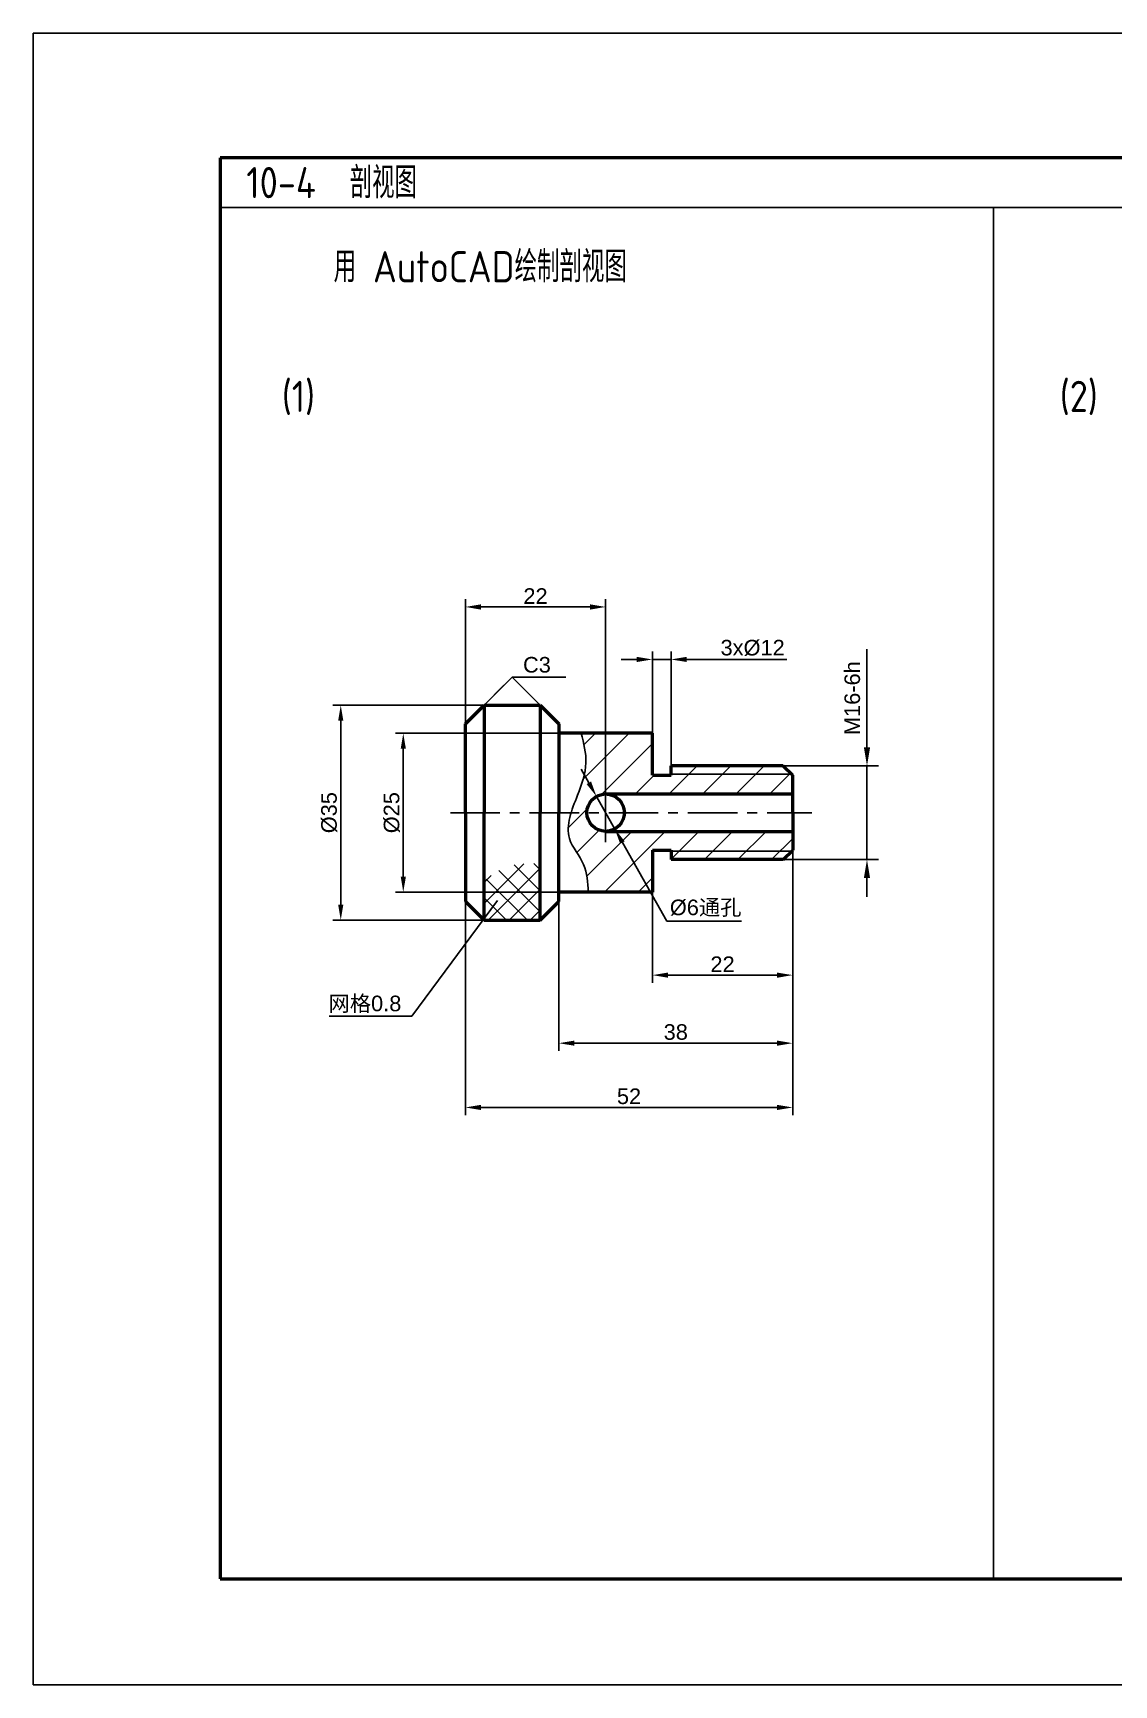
# Model space of a CAD drawing. Header units: millimetres. Extents: x 2253 to 3450, y 832 to 1419.
# Drawn here: x 2253.4 to 2426.7, y 832.3 to 1097.3 of the extents above; entities that cross this region are included whole.
import ezdxf

# ---------------------------------------------------------------- set-up
doc = ezdxf.new("R2010")
doc.units = ezdxf.units.MM
doc.header["$LTSCALE"] = 0.5
doc.linetypes.add('CENTER', pattern=[50.8, 31.75, -6.35, 6.35, -6.35])
doc.layers.add('1', color=7, linetype='Continuous', lineweight=53)
doc.layers.add('粗实线', color=7, linetype='Continuous', lineweight=53)
for name, color, linetype in [('2', 1, 'CENTER'), ('4', 7, 'Continuous'), ('图层3', 1, 'CENTER'), ('文字', 7, 'Continuous'), ('细实线', 7, 'Continuous')]:
    doc.layers.add(name, color=color, linetype=linetype)
doc.styles.add('dim', font='ARIAL.TTF')
doc.styles.add('gb', font='gbenor.shx', dxfattribs={"bigfont": 'gbcbig.shx'})
doc.styles.add('汉字', font='gbenor.shx', dxfattribs={"height": 5, "bigfont": 'gbcbig.shx'})
doc.dimstyles.new('GB-35', dxfattribs={"dimtxt": 2.5, "dimasz": 2.5, "dimexe": 1.25, "dimexo": 0, "dimgap": 0.5, "dimtad": 1, "dimdec": 0, "dimdsep": 46, "dimtxsty": 'dim', "dimcen": 2.5, "dimadec": 0, "dimazin": 2, "dimtfac": 1, "dimtdec": 0, "dimtmove": 0, "dimatfit": 3, "dimfxl": 0, "dimarcsym": 0})
doc.dimstyles.new('GB-35$3', dxfattribs={"dimtxt": 2.5, "dimasz": 2.5, "dimexe": 1.25, "dimexo": 0, "dimgap": 0.5, "dimtad": 1, "dimtoh": 1, "dimdec": 0, "dimdsep": 46, "dimtxsty": 'dim', "dimcen": 2.5, "dimadec": 0, "dimazin": 2, "dimtfac": 1, "dimtdec": 0, "dimtmove": 0, "dimatfit": 2, "dimfxl": 0, "dimarcsym": 0})
doc.dimstyles.new('GB-35$7', dxfattribs={"dimtxt": 2.5, "dimasz": 2.5, "dimexe": 1.25, "dimexo": 0, "dimgap": 0.5, "dimtad": 1, "dimdec": 0, "dimdsep": 46, "dimtxsty": 'dim', "dimcen": 2.5, "dimclrt": 256, "dimadec": 0, "dimazin": 2, "dimtfac": 1, "dimtdec": 0, "dimtmove": 0, "dimatfit": 3, "dimfxl": 0, "dimarcsym": 0})

# ---------------------------------------------------------------- blocks, each defined once
blk = doc.blocks.new('*D116')
at = {"layer": '4', "color": 0, "lineweight": -2, "transparency": 16777216}
for p, q in [((2350.2, 996.8), (2347.7, 996.8)), ((2352.7, 984.97), (2352.7, 998.05)), ((2352.7, 996.8), (2355.7, 996.8)), ((2355.7, 979.72), (2355.7, 998.05)), ((2358.2, 996.8), (2374.26, 996.8))]:
    blk.add_line(p, q, dxfattribs=at)
at = {"layer": '4', "color": 0, "transparency": 16777216}
for points in [[(2350.2, 997.22), (2350.2, 996.39), (2352.7, 996.8)], [(2358.2, 997.22), (2358.2, 996.39), (2355.7, 996.8)]]:
    blk.add_solid(points, dxfattribs=at)
at = {"layer": 'Defpoints', "color": 0, "transparency": 16777216}
for p in [(2355.7, 996.8), (2352.7, 984.97), (2355.7, 979.72)]:
    blk.add_point(p, dxfattribs=at)
at = {"layer": '4', "color": 0, "transparency": 16777216, "insert": (2368.78, 998.65), "char_height": 2.5, "attachment_point": 5, "style": 'dim'}
blk.add_mtext('3x%%C12', dxfattribs=at)
blk = doc.blocks.new('*D117')
at = {"layer": '4', "color": 0, "lineweight": -2, "transparency": 16777216}
for p, q in [((2322.7, 986.47), (2322.7, 1006.47)), ((2325.2, 1005.22), (2342.7, 1005.22)), ((2345.2, 972.22), (2345.2, 1006.47))]:
    blk.add_line(p, q, dxfattribs=at)
at = {"layer": '4', "color": 0, "transparency": 16777216}
for points in [[(2325.2, 1005.64), (2325.2, 1004.8), (2322.7, 1005.22)], [(2342.7, 1005.64), (2342.7, 1004.8), (2345.2, 1005.22)]]:
    blk.add_solid(points, dxfattribs=at)
at = {"layer": 'Defpoints', "color": 0, "transparency": 16777216}
for p in [(2345.2, 1005.22), (2322.7, 986.47), (2345.2, 972.22)]:
    blk.add_point(p, dxfattribs=at)
at = {"layer": '4', "color": 0, "transparency": 16777216, "insert": (2333.95, 1006.97), "char_height": 2.5, "attachment_point": 5, "style": 'dim'}
blk.add_mtext('22', dxfattribs=at)
blk = doc.blocks.new('*D118')
at = {"layer": '4', "color": 0, "lineweight": -2, "transparency": 16777216}
for p, q in [((2342.5, 977.01), (2341.27, 979.19)), ((2343.73, 974.83), (2346.67, 969.6)), ((2347.89, 967.42), (2355, 954.79)), ((2355, 954.79), (2366.98, 954.79))]:
    blk.add_line(p, q, dxfattribs=at)
at = {"layer": '4', "color": 0, "transparency": 16777216}
for points in [[(2342.86, 977.22), (2342.14, 976.81), (2343.73, 974.83)], [(2348.26, 967.63), (2347.53, 967.22), (2346.67, 969.6)]]:
    blk.add_solid(points, dxfattribs=at)
at = {"layer": 'Defpoints', "color": 0, "transparency": 16777216}
for p in [(2343.73, 974.83), (2346.67, 969.6)]:
    blk.add_point(p, dxfattribs=at)
at = {"layer": '4', "color": 0, "transparency": 16777216, "insert": (2361.24, 956.89), "char_height": 2.5, "attachment_point": 5, "style": 'dim'}
blk.add_mtext('%%C6{\\fSimSun|b0|i0|c134|p54;通孔}', dxfattribs=at)
blk = doc.blocks.new('*D119')
at = {"layer": '4', "color": 0, "lineweight": -2, "transparency": 16777216}
for p, q in [((2375.2, 969.22), (2375.2, 944.91)), ((2352.7, 959.47), (2352.7, 944.91)), ((2355.2, 946.16), (2372.7, 946.16))]:
    blk.add_line(p, q, dxfattribs=at)
at = {"layer": '4', "color": 0, "transparency": 16777216}
for points in [[(2355.2, 946.57), (2355.2, 945.74), (2352.7, 946.16)], [(2372.7, 946.57), (2372.7, 945.74), (2375.2, 946.16)]]:
    blk.add_solid(points, dxfattribs=at)
at = {"layer": 'Defpoints', "color": 0, "transparency": 16777216}
for p in [(2375.2, 969.22), (2352.7, 959.47), (2375.2, 946.16)]:
    blk.add_point(p, dxfattribs=at)
at = {"layer": '4', "color": 0, "transparency": 16777216, "insert": (2363.95, 947.91), "char_height": 2.5, "attachment_point": 5, "style": 'dim'}
blk.add_mtext('22', dxfattribs=at)
blk = doc.blocks.new('*D120')
at = {"layer": '4', "color": 0, "lineweight": -2, "transparency": 16777216}
for p, q in [((2337.7, 959.47), (2337.7, 933.99)), ((2375.2, 946.16), (2375.2, 933.99)), ((2340.2, 935.24), (2372.7, 935.24))]:
    blk.add_line(p, q, dxfattribs=at)
at = {"layer": '4', "color": 0, "transparency": 16777216}
for points in [[(2340.2, 935.66), (2340.2, 934.83), (2337.7, 935.24)], [(2372.7, 935.66), (2372.7, 934.83), (2375.2, 935.24)]]:
    blk.add_solid(points, dxfattribs=at)
at = {"layer": 'Defpoints', "color": 0, "transparency": 16777216}
for p in [(2337.7, 959.47), (2375.2, 946.16), (2375.2, 935.24)]:
    blk.add_point(p, dxfattribs=at)
at = {"layer": '4', "color": 0, "transparency": 16777216, "insert": (2356.45, 937.02), "char_height": 2.5, "attachment_point": 5, "style": 'dim'}
blk.add_mtext('38', dxfattribs=at)
blk = doc.blocks.new('*D121')
at = {"layer": '4', "color": 0, "lineweight": -2, "transparency": 16777216}
for p, q in [((2322.7, 957.97), (2322.7, 923.68)), ((2375.2, 935.24), (2375.2, 923.68)), ((2325.2, 924.93), (2372.7, 924.93))]:
    blk.add_line(p, q, dxfattribs=at)
at = {"layer": '4', "color": 0, "transparency": 16777216}
for points in [[(2325.2, 925.35), (2325.2, 924.52), (2322.7, 924.93)], [(2372.7, 925.35), (2372.7, 924.52), (2375.2, 924.93)]]:
    blk.add_solid(points, dxfattribs=at)
at = {"layer": 'Defpoints', "color": 0, "transparency": 16777216}
for p in [(2322.7, 957.97), (2375.2, 935.24), (2375.2, 924.93)]:
    blk.add_point(p, dxfattribs=at)
at = {"layer": '4', "color": 0, "transparency": 16777216, "insert": (2348.95, 926.71), "char_height": 2.5, "attachment_point": 5, "style": 'dim'}
blk.add_mtext('52', dxfattribs=at)
blk = doc.blocks.new('*D122')
at = {"layer": '4', "color": 0, "lineweight": -2, "transparency": 16777216}
for p, q in [((2337.7, 984.97), (2311.49, 984.97)), ((2312.74, 961.97), (2312.74, 982.47)), ((2337.7, 959.47), (2311.49, 959.47))]:
    blk.add_line(p, q, dxfattribs=at)
at = {"layer": '4', "color": 0, "transparency": 16777216}
for points in [[(2312.33, 982.47), (2313.16, 982.47), (2312.74, 984.97)], [(2312.33, 961.97), (2313.16, 961.97), (2312.74, 959.47)]]:
    blk.add_solid(points, dxfattribs=at)
at = {"layer": 'Defpoints', "color": 0, "transparency": 16777216}
for p in [(2312.74, 984.97), (2337.7, 984.97), (2337.7, 959.47)]:
    blk.add_point(p, dxfattribs=at)
at = {"layer": '4', "color": 0, "transparency": 16777216, "insert": (2310.9, 972.22), "char_height": 2.5, "attachment_point": 5, "rotation": 90, "style": 'dim'}
blk.add_mtext('%%C25', dxfattribs=at)
blk = doc.blocks.new('*D123')
at = {"layer": '4', "color": 0, "lineweight": -2, "transparency": 16777216}
for p, q in [((2325.7, 989.47), (2301.46, 989.47)), ((2302.71, 957.47), (2302.71, 986.97)), ((2325.7, 954.97), (2301.46, 954.97))]:
    blk.add_line(p, q, dxfattribs=at)
at = {"layer": '4', "color": 0, "transparency": 16777216}
for points in [[(2302.3, 986.97), (2303.13, 986.97), (2302.71, 989.47)], [(2302.3, 957.47), (2303.13, 957.47), (2302.71, 954.97)]]:
    blk.add_solid(points, dxfattribs=at)
at = {"layer": 'Defpoints', "color": 0, "transparency": 16777216}
for p in [(2302.71, 989.47), (2325.7, 989.47), (2325.7, 954.97)]:
    blk.add_point(p, dxfattribs=at)
at = {"layer": '4', "color": 0, "transparency": 16777216, "insert": (2300.87, 972.22), "char_height": 2.5, "attachment_point": 5, "rotation": 90, "style": 'dim'}
blk.add_mtext('%%C35', dxfattribs=at)

msp = doc.modelspace()

# ---------------------------------------------------------------- hatches: boundary and pattern name
at = {"layer": '4'}
h = msp.add_hatch(dxfattribs=at)
h.set_pattern_fill('ANSI31', scale=1.2, style=0)
h.set_pattern_definition([(45, (315.6903, 153.2563), (-2.694077, 2.694077), [])])
edge = h.paths.add_edge_path()
edge.add_spline(control_points=[(2339.67, 972.22), (2339.22, 970.79), (2338.74, 967.8), (2342.18, 964.15), (2342.34, 961), (2342.42, 959.47)], knot_values=[8.647865, 8.647865, 8.647865, 8.647865, 11.494471, 14.657898, 17.665519, 17.665519, 17.665519, 17.665519], degree=3, periodic=0)
edge.add_line((2342.42, 959.47), (2352.7, 959.47))
edge.add_line((2352.7, 959.47), (2352.7, 966.22))
edge.add_line((2352.7, 966.22), (2355.7, 966.22))
edge.add_line((2355.7, 966.22), (2355.7, 966.02))
edge.add_line((2355.7, 966.02), (2375, 966.02))
edge.add_line((2375, 966.02), (2375.2, 966.22))
edge.add_line((2375.2, 966.22), (2375.2, 969.22))
edge.add_line((2375.2, 969.22), (2345.2, 969.22))
edge.add_arc((2345.2, 972.22), 3, 180, 270, ccw=False)
edge.add_line((2342.2, 972.22), (2339.67, 972.22))
h.paths.add_polyline_path([(2373.7, 964.72), (2375, 966.02), (2355.7, 966.02), (2355.7, 964.72)], flags=17)
h.paths.add_polyline_path([(2375.2, 975.22), (2375.2, 978.22), (2375, 978.42), (2355.7, 978.42), (2355.7, 978.22), (2352.7, 978.22), (2352.7, 984.97), (2345.2, 984.97), (2345.2, 975.22)])
edge = h.paths.add_edge_path()
edge.add_line((2345.2, 984.97), (2341.28, 984.97))
edge.add_spline(control_points=[(2341.28, 984.97), (2341.68, 983.36), (2342.53, 979.98), (2341.07, 975.9), (2339.96, 973.15), (2339.67, 972.22)], knot_values=[0, 0, 0, 0, 3.221385, 6.793431, 8.647865, 8.647865, 8.647865, 8.647865], degree=3, periodic=0)
edge.add_line((2339.67, 972.22), (2342.2, 972.22))
edge.add_arc((2345.2, 972.22), 3, 90, 180, ccw=False)
edge.add_line((2345.2, 975.22), (2345.2, 984.97))
h.paths.add_polyline_path([(2373.7, 979.72), (2355.7, 979.72), (2355.7, 978.42), (2375, 978.42)], flags=17)
h = msp.add_hatch(dxfattribs=at)
h.set_pattern_fill('ANSI37', scale=0.75, style=0)
h.set_pattern_definition([(45, (315.6903, 153.2563), (-1.683798, 1.683798), []), (135, (315.6903, 153.2563), (-1.683798, -1.683798), [])])
edge = h.paths.add_edge_path()
edge.add_spline(control_points=[(2334.7, 964.04), (2333.88, 964.06), (2331.89, 964.12), (2328.6, 963.57), (2326.67, 962.06), (2325.7, 961.3)], knot_values=[0, 0, 0, 0, 1.635427, 4.003313, 6.450315, 6.450315, 6.450315, 6.450315], degree=3, periodic=0)
edge.add_line((2325.7, 961.3), (2325.7, 954.97))
edge.add_line((2325.7, 954.97), (2334.7, 954.97))
edge.add_line((2334.7, 954.97), (2334.7, 964.04))

# ---------------------------------------------------------------- linework, layer by layer
at = {"layer": '1', "color": 7}
for p, q in [((2322.7, 986.47), (2325.7, 989.47)), ((2325.7, 989.47), (2334.7, 989.47)), ((2325.7, 989.47), (2325.7, 972.22)), ((2334.7, 989.47), (2337.7, 986.47)), ((2334.7, 989.47), (2334.7, 972.22)), ((2322.7, 972.22), (2322.7, 986.47)), ((2337.7, 986.47), (2337.7, 972.22)), ((2352.7, 984.97), (2337.7, 984.97)), ((2352.7, 978.22), (2352.7, 984.97)), ((2352.7, 978.22), (2355.7, 978.22)), ((2373.7, 979.72), (2355.7, 979.72)), ((2355.7, 978.22), (2355.7, 979.72)), ((2373.7, 979.72), (2375.2, 978.22)), ((2375.2, 972.22), (2375.2, 978.22)), ((2345.2, 975.22), (2375.2, 975.22)), ((2322.7, 972.22), (2322.7, 957.97)), ((2325.7, 954.97), (2325.7, 972.22)), ((2334.7, 954.97), (2334.7, 972.22)), ((2337.7, 957.97), (2337.7, 972.22)), ((2375.2, 972.22), (2375.2, 966.22)), ((2345.2, 969.22), (2375.2, 969.22)), ((2352.7, 966.22), (2355.7, 966.22)), ((2352.7, 966.22), (2352.7, 959.47)), ((2355.7, 966.22), (2355.7, 964.72)), ((2373.7, 964.72), (2355.7, 964.72)), ((2373.7, 964.72), (2375.2, 966.22)), ((2352.7, 959.47), (2337.7, 959.47)), ((2322.7, 957.97), (2325.7, 954.97)), ((2334.7, 954.97), (2337.7, 957.97)), ((2325.7, 954.97), (2334.7, 954.97))]:
    msp.add_line(p, q, dxfattribs=at)
msp.add_circle((2345.2, 972.22), 3, dxfattribs=at)
msp.add_circle((2345.2, 972.22), 3, dxfattribs=at)
at = {"layer": '2', "color": 7}
for q in [(2345.2, 986.47), (2345.2, 967.48)]:
    msp.add_line((2345.2, 972.22), q, dxfattribs=at)
at = {"layer": '4', "color": 7}
for p, q in [((2387.12, 982.72), (2387.12, 998.46)), ((2334.7, 989.47), (2330.2, 993.97)), ((2325.7, 989.47), (2328.88, 992.65)), ((2355.7, 978.42), (2375, 978.42)), ((2373.69, 979.72), (2388.99, 979.72)), ((2387.12, 964.72), (2387.12, 979.72)), ((2355.7, 966.02), (2375, 966.02)), ((2373.69, 964.72), (2388.99, 964.72)), ((2387.12, 961.72), (2387.12, 958.72))]:
    msp.add_line(p, q, dxfattribs=at)
msp.add_spline([(2341.28, 984.97), (2342.04, 980.2), (2340.69, 975.01), (2339.39, 968.08), (2341.66, 963.92), (2342.42, 959.47)], degree=3, dxfattribs=at)
for points in [[(2386.62, 982.72), (2387.62, 982.72), (2387.12, 979.72)], [(2386.62, 961.72), (2387.62, 961.72), (2387.12, 964.72)]]:
    msp.add_solid(points, dxfattribs=at)
at = {"layer": '图层3', "color": 7, "ltscale": 0.5}
msp.add_line((2320.29, 972.22), (2378.26, 972.22), dxfattribs=at)
at = {"layer": '粗实线', "color": 7}
for p, q in [((2608.36, 1077.29), (2283.36, 1077.29)), ((2283.36, 1077.29), (2283.36, 849.29)), ((2283.36, 849.29), (2608.36, 849.29))]:
    msp.add_line(p, q, dxfattribs=at)
at = {"layer": '细实线', "color": 7}
for p, q in [((2625.36, 1097.29), (2253.36, 1097.29)), ((2253.36, 1097.29), (2253.36, 832.29)), ((2283.36, 1069.29), (2608.36, 1069.29)), ((2407.42, 1069.29), (2407.42, 849.29)), ((2253.36, 832.29), (2625.36, 832.29))]:
    msp.add_line(p, q, dxfattribs=at)
at = {"layer": '细实线', "color": 7, "ltscale": 0.5}
for p, q in [((2322.7, 986.47), (2330.2, 993.97)), ((2330.2, 993.97), (2338.84, 993.97))]:
    msp.add_line(p, q, dxfattribs=at)

# ---------------------------------------------------------------- texts
at = {"layer": '4', "color": 7, "insert": (2384.77, 990.59), "char_height": 2.5, "attachment_point": 5, "rotation": 90, "style": 'dim'}
msp.add_mtext('M16-6h', dxfattribs=at)
at = {"layer": '文字', "color": 7, "insert": (2284.86, 1073.29), "char_height": 5, "width": 313.5, "attachment_point": 4, "style": '汉字'}
msp.add_mtext(' 10-4  剖视图', dxfattribs=at)
at = {"layer": '细实线', "color": 7, "style": 'dim'}
msp.add_text('C3', height=2.5, dxfattribs=at).set_placement((2331.95, 994.7))
at = {"layer": '细实线', "color": 7, "char_height": 5, "attachment_point": 1}
for s, insert, width, style in [('          用 AutoCAD绘制剖视图', (2274.46, 1062.3), 115.9218, 'gb'), ('(1)', (2293.27, 1041.5), 19.0406, '汉字'), ('(2)', (2418.05, 1041.5), 19.0406, '汉字')]:
    msp.add_mtext(s, dxfattribs=dict(at, insert=insert, width=width, style=style))
at = {"layer": '细实线', "color": 7, "ltscale": 0.5, "insert": (2312.43, 940.09), "char_height": 2.5, "attachment_point": 9, "style": 'dim'}
msp.add_mtext('{\\fSimSun|b0|i0|c134|p54;网格}0.8', dxfattribs=at)

# ---------------------------------------------------------------- dimensions: what is measured, and where the dimension line sits
at = {"layer": '4', "color": 7}
for base, p1, p2, text, picture, middle in [((2345.2, 1005.22), (2322.7, 986.47), (2345.2, 972.22), '22', '*D117', (2333.95, 1006.97)), ((2375.2, 946.16), (2352.7, 959.47), (2375.2, 969.22), '22', '*D119', (2363.95, 947.91)), ((2375.2, 935.24), (2337.7, 959.47), (2375.2, 946.16), '38', '*D120', (2356.45, 937.02)), ((2375.2, 924.93), (2322.7, 957.97), (2375.2, 935.24), '52', '*D121', (2348.95, 926.71))]:
    dim = msp.add_linear_dim(base=base, p1=p1, p2=p2, text=text, dimstyle='GB-35', dxfattribs=at)
    dim.commit()
    dim.dimension.update_dxf_attribs({"geometry": picture, "text_midpoint": middle})
dim = msp.add_linear_dim(base=(2355.7, 996.8), p1=(2352.7, 984.97), p2=(2355.7, 979.72), text='3x%%C12', dimstyle='GB-35', dxfattribs=at)
dim.commit()
dim.dimension.update_dxf_attribs({"geometry": '*D116', "text_midpoint": (2368.78, 996.8), "dimtype": 160})
for base, p1, p2, text, picture, middle in [((2302.71, 989.47), (2325.7, 954.97), (2325.7, 989.47), '%%C35', '*D123', (2300.87, 972.22)), ((2312.74, 984.97), (2337.7, 959.47), (2337.7, 984.97), '%%C25', '*D122', (2310.9, 972.22))]:
    dim = msp.add_linear_dim(base=base, p1=p1, p2=p2, angle=90, text=text, dimstyle='GB-35', dxfattribs=at)
    dim.commit()
    dim.dimension.update_dxf_attribs({"geometry": picture, "text_midpoint": middle})
dim = msp.add_diameter_dim_2p(p1=(2343.73, 974.83), p2=(2346.67, 969.6), text='%%C6{\\fSimSun|b0|i0|c134|p54;通孔}', dimstyle='GB-35$3', dxfattribs=at)
dim.commit()
dim.dimension.update_dxf_attribs({"geometry": '*D118', "text_midpoint": (2361.24, 954.79), "dimtype": 163})

# ---------------------------------------------------------------- leaders
at = {"layer": '细实线', "color": 7, "ltscale": 0.5}
msp.add_leader([(2327.83, 958.11), (2314.14, 939.59), (2300.87, 939.59)], dimstyle='GB-35$7', override={"dimgap": 0.5, "dimtad": 1, "dimldrblk": 'None'}, dxfattribs=at)

doc.saveas('drawing.dxf')
